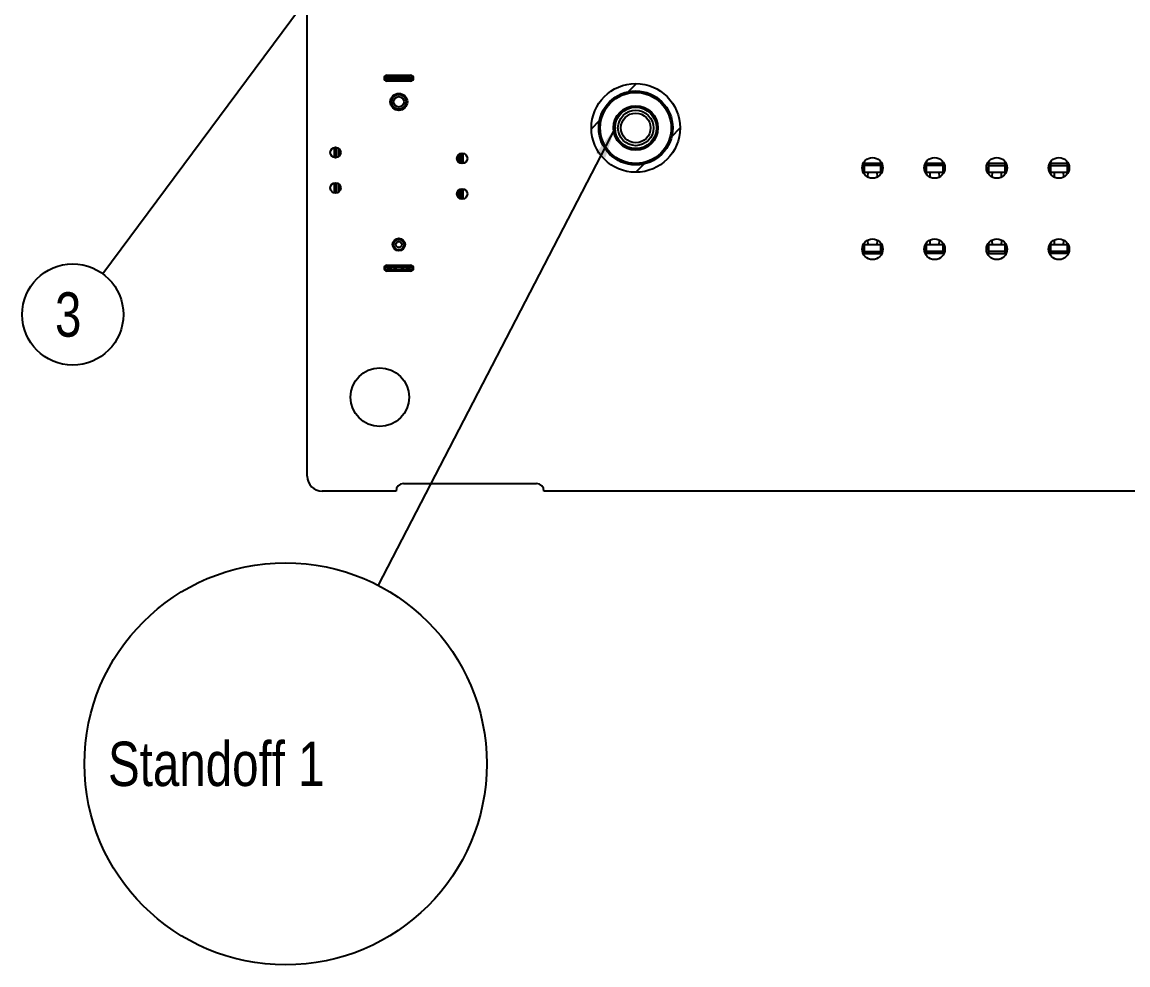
# Model space of a CAD drawing. Header units: millimetres. Extents: x 0 to 841, y 0 to 594.
# Drawn here: x 518.9 to 593.6, y 316.3 to 380.1 of the extents above; entities that cross this region are included whole.
import ezdxf

# ---------------------------------------------------------------- set-up
doc = ezdxf.new("R2010")
doc.units = ezdxf.units.MM
doc.header["$LTSCALE"] = 46.255
doc.layers.get('0').update_dxf_attribs({"linetype": 'CONTINUOUS'})
doc.layers.add('ASSEM_MEM', color=7, linetype='CONTINUOUS')
doc.layers.add('DETAIL', color=7, linetype='CONTINUOUS')
doc.styles.get("Standard").update_dxf_attribs({"font": 'txt', "width": 0.8})
doc.dimstyles.get("Standard").update_dxf_attribs({"dimtxt": 3, "dimasz": 2.1, "dimexe": 2, "dimexo": 1, "dimtad": 1, "dimzin": 0, "dimdsep": 46, "dimtxsty": 'STANDARD', "dimblk": '_FILLED', "dimblk1": '_FILLED', "dimblk2": '_FILLED', "dimcen": 0.09, "dimazin": 0, "dimtol": 1, "dimtp": 0.01, "dimtm": 0.01, "dimtfac": 1, "dimtofl": 0, "dimtmove": 0, "dimatfit": 3, "dimldrblk": '_FILLED', "dimfxl": 1, "dimtolj": 1, "dimtzin": 0, "dimarcsym": 0})

# ---------------------------------------------------------------- blocks, each defined once
blk = doc.blocks.new('_FILLED')
at = {"color": 0, "linetype": 'BYBLOCK'}
blk.add_solid([(0, 0), (-1, 0.167), (-1, -0.167)], dxfattribs=at)
blk = doc.blocks.new('BALLOON_BL25', base_point=(522.325, 360.324))
at = {"layer": 'DETAIL', "color": 7, "linetype": 'CONTINUOUS'}
blk.add_circle((522.325, 360.324), 3.421, dxfattribs=at)
at = {"layer": 'DETAIL', "color": 7, "linetype": 'CONTINUOUS', "insert": (521.125, 361.824), "char_height": 3, "width": 2.4, "attachment_point": 1, "line_spacing_factor": 0.9}
blk.add_mtext('3', dxfattribs=at)
blk = doc.blocks.new('BALLOON_BL27', base_point=(536.71, 329.943))
at = {"layer": 'DETAIL', "color": 7, "linetype": 'CONTINUOUS'}
blk.add_circle((536.71, 329.943), 13.593, dxfattribs=at)
at = {"layer": 'DETAIL', "color": 7, "linetype": 'CONTINUOUS', "insert": (524.71, 331.443), "char_height": 3, "width": 24, "attachment_point": 1, "line_spacing_factor": 0.9}
blk.add_mtext('Standoff 1', dxfattribs=at)

msp = doc.modelspace()

# ---------------------------------------------------------------- linework, layer by layer
at = {"layer": 'ASSEM_MEM', "color": 3, "linetype": 'CONTINUOUS'}
for p, q in [((538.172, 349.388), (538.172, 517.388)), ((543.562, 376.503), (545.162, 376.503)), ((545.162, 376.103), (543.562, 376.103)), ((543.562, 363.653), (545.162, 363.653)), ((545.162, 363.253), (543.562, 363.253)), ((544.172, 348.388), (539.172, 348.388)), ((544.672, 348.888), (553.672, 348.888)), ((604.672, 348.388), (554.172, 348.388))]:
    msp.add_line(p, q, dxfattribs=at)
at = {"layer": 'ASSEM_MEM', "color": 7, "linetype": 'CONTINUOUS'}
for p, q in [((543.382, 376.378), (545.342, 376.378)), ((543.382, 376.228), (545.342, 376.228)), ((545.33, 376.198), (543.394, 376.198)), ((543.446, 376.378), (543.446, 376.228)), ((543.642, 376.228), (543.642, 376.378)), ((543.762, 376.378), (543.762, 376.228)), ((543.847, 376.228), (543.847, 376.378)), ((544.046, 376.378), (544.046, 376.228)), ((544.062, 376.228), (544.062, 376.378)), ((544.112, 376.378), (544.112, 376.398)), ((544.112, 376.398), (544.612, 376.398)), ((544.112, 376.198), (544.112, 376.228)), ((544.162, 376.378), (544.162, 376.228)), ((544.562, 376.228), (544.562, 376.378)), ((544.612, 376.378), (544.612, 376.398)), ((544.612, 376.198), (544.612, 376.228)), ((544.662, 376.378), (544.662, 376.228)), ((544.678, 376.228), (544.678, 376.378)), ((544.877, 376.378), (544.877, 376.228)), ((544.962, 376.228), (544.962, 376.378)), ((545.081, 376.378), (545.081, 376.228)), ((545.278, 376.228), (545.278, 376.378)), ((559.868, 375.381), (560.425, 375.938)), ((557.372, 372.885), (557.923, 373.436)), ((562.803, 372.369), (563.372, 372.938)), ((540.007, 370.948), (540.007, 371.608)), ((540.157, 371.503), (540.007, 371.503)), ((540.157, 371.403), (540.007, 371.403)), ((540.157, 370.948), (540.157, 371.608)), ((540.307, 371.025), (540.307, 371.531)), ((540.362, 371.476), (540.362, 371.08)), ((540.157, 371.153), (540.007, 371.153)), ((540.007, 371.053), (540.157, 371.053)), ((548.362, 370.68), (548.362, 371.076)), ((548.417, 371.131), (548.417, 370.625)), ((548.567, 370.548), (548.567, 371.208)), ((548.717, 371.103), (548.567, 371.103)), ((548.717, 371.003), (548.567, 371.003)), ((548.567, 370.753), (548.717, 370.753)), ((548.567, 370.653), (548.717, 370.653)), ((548.717, 370.548), (548.717, 371.208)), ((560.372, 369.938), (560.943, 370.509)), ((575.764, 369.906), (575.779, 370.239)), ((576.942, 370.538), (575.802, 370.538)), ((575.802, 370.538), (575.802, 369.938)), ((576.942, 370.388), (575.802, 370.388)), ((575.802, 369.938), (576.942, 369.938)), ((576.056, 369.938), (576.042, 369.639)), ((576.701, 369.639), (576.688, 369.938)), ((576.942, 369.938), (576.942, 370.538)), ((576.964, 370.239), (576.98, 369.906)), ((579.964, 369.906), (579.979, 370.239)), ((581.142, 370.538), (580.002, 370.538)), ((580.002, 370.538), (580.002, 369.938)), ((581.142, 370.388), (580.002, 370.388)), ((580.002, 369.938), (581.142, 369.938)), ((580.256, 369.938), (580.242, 369.639)), ((580.901, 369.639), (580.888, 369.938)), ((581.142, 369.938), (581.142, 370.538)), ((581.164, 370.239), (581.18, 369.906)), ((584.164, 369.906), (584.179, 370.239)), ((585.342, 370.538), (584.202, 370.538)), ((584.202, 370.538), (584.202, 369.938)), ((584.202, 370.388), (585.342, 370.388)), ((584.202, 369.938), (585.342, 369.938)), ((584.456, 369.938), (584.442, 369.639)), ((585.101, 369.639), (585.088, 369.938)), ((585.342, 369.938), (585.342, 370.538)), ((585.364, 370.239), (585.38, 369.906)), ((588.364, 369.906), (588.379, 370.239)), ((589.542, 370.538), (588.402, 370.538)), ((588.402, 370.538), (588.402, 369.938)), ((588.402, 370.388), (589.542, 370.388)), ((588.402, 369.938), (589.542, 369.938)), ((588.656, 369.938), (588.642, 369.639)), ((589.301, 369.639), (589.288, 369.938)), ((589.542, 369.938), (589.542, 370.538)), ((589.564, 370.239), (589.58, 369.906)), ((540.007, 368.548), (540.007, 369.208)), ((540.157, 368.548), (540.157, 369.208)), ((540.157, 369.103), (540.007, 369.103)), ((540.157, 369.003), (540.007, 369.003)), ((540.007, 368.753), (540.157, 368.753)), ((540.007, 368.653), (540.157, 368.653)), ((540.307, 368.625), (540.307, 369.131)), ((540.362, 369.076), (540.362, 368.68)), ((548.362, 368.28), (548.362, 368.676)), ((548.417, 368.731), (548.417, 368.225)), ((548.567, 368.148), (548.567, 368.808)), ((548.717, 368.703), (548.567, 368.703)), ((548.567, 368.603), (548.717, 368.603)), ((548.717, 368.148), (548.717, 368.808)), ((548.567, 368.353), (548.717, 368.353)), ((548.567, 368.253), (548.717, 368.253)), ((575.779, 364.717), (575.763, 365.07)), ((576.942, 365.038), (575.802, 365.038)), ((575.802, 365.038), (575.802, 364.438)), ((576.042, 365.337), (576.055, 365.038)), ((576.689, 365.038), (576.702, 365.337)), ((576.942, 364.438), (576.942, 365.038)), ((576.98, 365.07), (576.964, 364.717)), ((579.979, 364.717), (579.963, 365.07)), ((581.142, 365.038), (580.002, 365.038)), ((580.002, 365.038), (580.002, 364.438)), ((580.242, 365.337), (580.255, 365.038)), ((580.889, 365.038), (580.902, 365.337)), ((581.142, 364.438), (581.142, 365.038)), ((581.18, 365.07), (581.164, 364.717)), ((584.179, 364.717), (584.163, 365.07)), ((585.342, 365.038), (584.202, 365.038)), ((584.202, 365.038), (584.202, 364.438)), ((584.442, 365.337), (584.455, 365.038)), ((585.089, 365.038), (585.102, 365.337)), ((585.342, 364.438), (585.342, 365.038)), ((585.38, 365.07), (585.364, 364.717)), ((588.379, 364.717), (588.363, 365.07)), ((589.542, 365.038), (588.402, 365.038)), ((588.402, 365.038), (588.402, 364.438)), ((588.642, 365.337), (588.655, 365.038)), ((589.289, 365.038), (589.302, 365.337)), ((589.542, 364.438), (589.542, 365.038)), ((589.58, 365.07), (589.564, 364.717)), ((575.802, 364.588), (576.942, 364.588)), ((575.802, 364.438), (576.942, 364.438)), ((581.142, 364.588), (580.002, 364.588)), ((581.142, 364.438), (580.002, 364.438)), ((585.342, 364.588), (584.202, 364.588)), ((584.202, 364.438), (585.342, 364.438)), ((589.542, 364.588), (588.402, 364.588)), ((589.542, 364.438), (588.402, 364.438)), ((543.382, 363.528), (545.342, 363.528)), ((543.382, 363.378), (545.342, 363.378)), ((543.394, 363.558), (545.33, 363.558)), ((543.446, 363.528), (543.446, 363.378)), ((543.642, 363.378), (543.642, 363.528)), ((543.762, 363.528), (543.762, 363.378)), ((543.847, 363.378), (543.847, 363.528)), ((544.046, 363.528), (544.046, 363.378)), ((544.062, 363.378), (544.062, 363.528)), ((544.112, 363.558), (544.112, 363.528)), ((544.112, 363.378), (544.112, 363.358)), ((544.112, 363.358), (544.612, 363.358)), ((544.162, 363.528), (544.162, 363.378)), ((544.562, 363.378), (544.562, 363.528)), ((544.612, 363.528), (544.612, 363.558)), ((544.612, 363.358), (544.612, 363.378)), ((544.662, 363.528), (544.662, 363.378)), ((544.678, 363.378), (544.678, 363.528)), ((544.877, 363.528), (544.877, 363.378)), ((544.962, 363.378), (544.962, 363.528)), ((545.081, 363.528), (545.081, 363.378)), ((545.278, 363.378), (545.278, 363.528))]:
    msp.add_line(p, q, dxfattribs=at)
for centre, radius in [((560.372, 372.938), 3), ((544.362, 374.703), 0.5), ((544.362, 374.703), 0.35), ((544.362, 365.053), 0.35), ((544.362, 365.053), 0.2)]:
    msp.add_circle(centre, radius, dxfattribs=at)
at = {"layer": 'ASSEM_MEM', "color": 3, "linetype": 'CONTINUOUS'}
for centre, radius in [((544.362, 374.703), 0.575), ((540.082, 371.278), 0.35), ((548.642, 370.878), 0.35), ((576.372, 370.238), 0.7), ((580.572, 370.238), 0.7), ((584.772, 370.238), 0.7), ((588.972, 370.238), 0.7), ((540.082, 368.878), 0.35), ((548.642, 368.478), 0.35), ((544.362, 365.053), 0.425), ((576.372, 364.738), 0.7), ((580.572, 364.738), 0.7), ((584.772, 364.738), 0.7), ((588.972, 364.738), 0.7), ((543.072, 354.738), 1.98)]:
    msp.add_circle(centre, radius, dxfattribs=at)
at = {"layer": 'ASSEM_MEM', "color": 7, "linetype": 'CONTINUOUS', "true_color": 0x85878a}
for radius in [2.5, 2.4, 1.5, 1.4, 1.2, 1]:
    msp.add_circle((560.372, 372.938), radius, dxfattribs=at)
at = {"layer": 'ASSEM_MEM', "color": 3, "linetype": 'CONTINUOUS'}
for centre, radius, start, end in [((543.562, 376.303), 0.2, 90, 270), ((545.162, 376.303), 0.2, 270, 90), ((543.562, 363.453), 0.2, 90, 270), ((545.162, 363.453), 0.2, 270, 90), ((539.172, 349.388), 1, 180, 270), ((544.672, 348.388), 0.5, 90, 180), ((553.672, 348.388), 0.5, 0, 90)]:
    msp.add_arc(centre, radius, start, end, dxfattribs=at)
at = {"layer": 'ASSEM_MEM', "color": 7, "linetype": 'CONTINUOUS'}
for centre, start, end in [((576.029, 370.228), 155.31583, 177.40808), ((576.715, 370.228), 2.59192, 24.68417), ((580.229, 370.228), 155.31583, 177.40808), ((580.915, 370.228), 2.59192, 24.68417), ((584.429, 370.228), 155.31583, 177.40808), ((585.115, 370.228), 2.59192, 24.68417), ((588.629, 370.228), 155.31583, 177.40808), ((589.315, 370.228), 2.59192, 24.68417), ((576.029, 364.728), 182.59192, 204.68417), ((576.715, 364.728), 335.31583, 357.40808), ((580.229, 364.728), 182.59192, 204.68417), ((580.915, 364.728), 335.31583, 357.40808), ((584.429, 364.728), 182.59192, 204.68417), ((585.115, 364.728), 335.31583, 357.40808), ((588.629, 364.728), 182.59192, 204.68417), ((589.315, 364.728), 335.31583, 357.40808)]:
    msp.add_arc(centre, 0.25, start, end, dxfattribs=at)

# ---------------------------------------------------------------- block references
at = {"layer": 'DETAIL', "color": 7, "linetype": 'CONTINUOUS'}
for name, p in [('BALLOON_BL25', (522.325, 360.324)), ('BALLOON_BL27', (536.71, 329.943))]:
    msp.add_blockref(name, p, dxfattribs=at)

# ---------------------------------------------------------------- leaders
for points in [[(553.672, 402.546), (524.364, 363.071)], [(558.972, 372.938), (542.96, 342.014)]]:
    msp.add_leader(points, dimstyle='STANDARD', override={"dimtad": 0}, dxfattribs=at)

doc.saveas('drawing.dxf')
